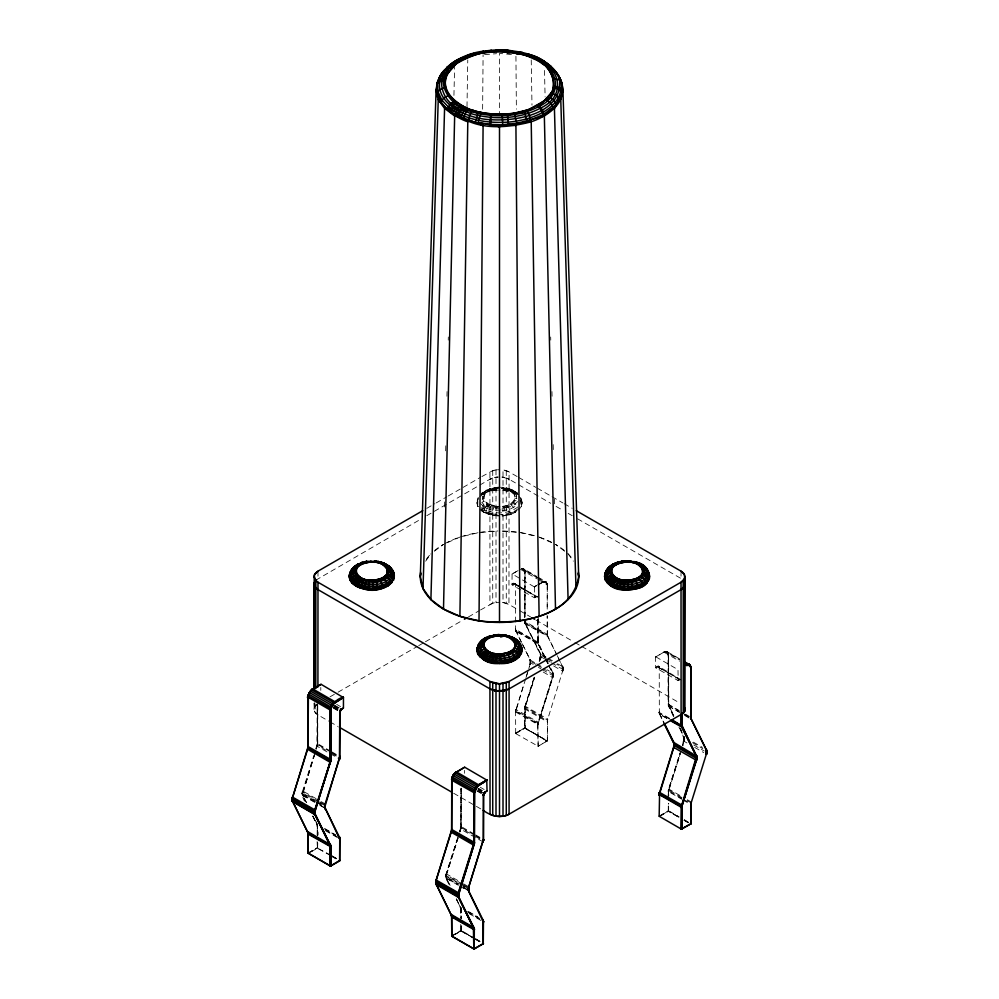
<?xml version="1.0" encoding="UTF-8"?>
<svg xmlns="http://www.w3.org/2000/svg" width="999" height="999" viewBox="0 0 999 999"><rect width="100%" height="100%" fill="white"/><g stroke="black" fill="none" stroke-linecap="round" stroke-linejoin="round"><path stroke-width="0.75" stroke-dasharray="5 3.75" d="M557.567 663.723L562.824 666.77L563.161 669.405L547.415 720.192L547.627 719.08L547.315 740.858L524.6 727.934L525.187 706.218L547.627 719.08L547.327 721.827L547.327 720.816L524.687 707.979L524.562 727.959L515.559 733.403L525.162 728.071L525.187 707.142L534.69 677.31L524.55 708.853L547.327 721.827L547.39 720.941L547.34 740.746M515.834 733.553L525.037 727.809L547.202 741.071M482.629 109.191L483.091 54.72M525.199 621.603L525.611 623.613L525.199 621.603L547.215 634.315L547.727 636.738L547.464 635.789L524.837 623.051L524.55 621.603A7.393 4.271 -60 0 0 524.999 623.751L547.702 636.388M466.995 106.718L467.769 59.94M538.449 723.214L515.684 710.626L515.909 709.365L515.509 711.912L516.008 709.327L515.621 712.025L538.274 724.737L538.661 722.414L515.921 709.44L515.621 712.025L524.2 683.229M444.368 506.943L444.543 499.15M445.666 450.824L445.816 444.592M446.94 396.253L447.053 391.583M448.251 340.135L448.314 337.013M453.933 95.38L454.595 67.308M521.99 643.518L530.244 660.052L530.244 664.56L530.219 659.552L530.606 660.776L528.846 668.718M538.036 577.16L545.816 581.643L547.34 584.927L545.978 582.005L543.668 581.455L538.099 585.214M679.957 679.807L657.404 666.683L658.566 666.183L659.228 667.469L659.34 713.761L668.706 719.642M515.509 629.233L516.033 631.493L515.621 629.12L516.033 631.493L538.661 644.08L515.809 630.906L515.621 629.12A6.531 3.771 -60 0 0 516.008 630.993L521.316 642.057M669.642 719.118L659.278 713.136L659.09 712.212L659.24 713.323L659.115 712.15L659.527 714.273L659.228 712.025L659.64 714.41L659.228 712.025A6.531 3.771 -60 0 0 659.615 713.91L664.347 723.426M518.206 586.425L514.023 583.304A2.572 1.486 -60 0 1 514.71 583.191A2.847 1.648 -60 0 1 515.397 583.641C516.82 586.438 512.874 580.194 512.275 585.014L534.428 597.777L534.602 587.125L536.938 585.889M515.696 733.316L515.596 710.951L515.484 711.85L515.584 711.088L515.509 711.775L515.534 711.138L538.324 724M515.659 733.566L538.236 746.278L537.824 723.101L552.709 675.799L552.272 672.764L547.09 669.78M539.21 661.251L540.534 653.958L540.784 656.73L539.298 661.251M537.862 584.727L543.668 581.455L546.478 582.28L543.793 581.718L538.086 585.114M550.849 668.556L553.171 673.463L552.884 677.447L553.071 674.075L548.888 665.971M542.282 669.605L553.071 675.686L553.171 673.463L550.761 668.631M563.236 669.367L562.824 666.77L562.787 671.428L562.749 666.72L562.787 671.428A6.319 3.646 -60 0 0 562.787 667.22L547.265 635.064L524.925 622.29L524.999 623.751L524.675 622.215L525.374 623.026M682.354 745.604L684.253 736.875L682.442 745.604M679.795 728.621L684.265 738.136L682.654 745.641M514.61 583.304C516.396 585.489 515.459 582.754 513.711 583.453C515.059 582.654 515.984 586.026 515.247 583.466M540.422 653.97L540.734 658.516L540.734 654.008L524.837 623.051L540.471 654.795L540.122 658.341L540.422 653.97L524.787 622.177M678.92 727.384C684.477 731.131 681.018 740.022 687.3 741.221M547.04 741.108L524.587 728.046L547.227 740.896L538.036 746.328L537.774 723.988L537.637 724.737M305.232 801.26C302.834 801.498 301.049 788.561 302.897 792.045L318.444 801.011M448.838 884.177L445.879 878.096L446.128 873.925L457.679 837.661M462.05 883.928L445.966 874.824L446.128 873.925L445.816 877.322L458.029 884.065M553.171 673.463L552.697 672.777L552.472 677.372L537.837 724.812L552.884 677.447L552.884 672.639A7.218 4.171 -60 0 1 552.884 677.447M668.169 796.153L668.481 789.859L680.257 752.871M681.805 798.451L668.531 790.883L668.256 796.116M515.584 711.313L515.546 711.975L515.596 711.188M546.291 658.266L541.008 655.232L540.534 653.958M547.327 721.69L547.327 721.053M315.721 801.897L302.672 794.38L314.398 754.819M457.892 837.699L446.316 873.938L446.278 877.297L446.541 874L458.004 837.736M461.188 907.754L461.363 918.331M306.318 802.434L302.822 795.654L302.322 792.781L302.123 794.467L302.123 792.831L318.306 801.847M315.821 748.95L317.12 743.718L317.12 703.771M459.278 884.065L446.328 876.585L445.816 877.322L445.729 875.736L449.138 884.003M482.967 841.832L460.339 828.958L460.826 788.174M525.037 727.934L524.962 707.692L525.099 708.815M668.593 796.091L668.606 789.11L680.069 752.859M668.294 790.896L668.806 791.77L668.256 790.621L669.018 789.185L668.806 791.77L681.755 799.25M498.339 515.484L495.991 514.398L497.027 506.481C508.841 509.865 524.737 495.092 507.28 489.535L509.627 488.748L517.37 493.181L510.501 490.409L501.985 488.461L502.509 487.287L506.493 487.912L507.092 489.51L505.344 490.409L502.422 490.197M655.881 656.88L677.996 669.667L678.171 680.619L655.781 667.856L658.204 666.108L680.444 679.42M314.785 802.422L303.134 795.691L302.51 793.606L314.285 754.794M330.719 751.198L317.557 743.656L316.333 749.063L317.67 743.681L317.557 705.244L317.083 744.467M450.124 885.401L446.541 878.546L446.178 875.711L461.913 884.764M474.325 834.103L461.163 826.56L459.94 831.98L461.276 826.585L461.163 788.149L460.689 827.372M474.275 834.902L460.776 827.347L460.939 826.56M515.422 583.903L511.988 584.677L512.087 573.926L534.577 587.037L536.888 585.676M534.165 677.197L524.999 706.193A7.393 4.271 -60 0 0 524.55 708.853L525.049 707.991M538.074 724.812L538.249 722.339M679.058 658.566L667.394 651.835L664.647 651.748L655.569 656.955L655.656 667.694L658.204 666.108A2.847 1.648 -60 0 1 659.003 666.545L659.228 667.832L659.078 666.695M668.406 790.883L668.806 796.153M542.432 581.98L545.941 581.78L547.265 583.99L547.215 609.902L547.265 583.99L545.879 581.705L542.507 582.042M546.478 582.28L547.215 585.114L545.953 582.117L542.744 582.529C544.455 581.281 548.414 583.254 545.666 582.092M658.865 666.383L659.04 667.207L658.216 666.208M446.178 877.272L445.929 875.698M524.65 616.907L524.762 571.965L523.563 569.218L521.765 568.768L523.314 569.043L525.199 572.027L524.55 572.027L524.55 620.054M668.806 654.944L667.394 651.835C658.016 652.659 668.493 649.737 668.568 653.633C666.92 657.255 668.219 648.301 668.256 654.894L668.306 705.794L679.582 712.512M538.274 617.619L538.136 643.668L545.129 657.854M533.204 664.36L530.506 662.774L530.119 659.74L522.102 643.231M518.706 586.038L514.173 583.254L520.916 587.574M673.413 716.333L668.306 705.794L668.219 653.646L668.256 704.47L673.938 716.158L668.743 705.094L668.643 653.608M530.107 659.839L530.182 664.51L530.157 659.64M311.064 851.872L317.607 848.051L317.757 843.056M498.201 515.959L490.871 515.034L483.553 512.212L484.952 507.492L488.336 503.921L497.027 506.481M461.363 925.961L461.213 930.956L454.67 934.777M478.833 506.568L477.709 506.368L476.935 502.997L478.234 497.652L476.935 502.997L477.472 505.819M679.208 711.238L668.368 704.445L668.606 706.655A7.393 4.271 -60 0 1 668.156 704.507L668.256 704.47M316.009 748.963L317.382 745.279L330.532 752.834M459.615 831.867L460.989 828.183L474.138 835.738M534.602 597.552L536.863 596.316M538.661 722.414L538.261 723.226L553.071 675.686M678.221 680.456L679.969 679.445M530.669 662.037L530.544 660.963L530.107 664.422L530.132 659.927M682.966 745.766L684.165 739.66M317.345 746.216L317.033 745.229L316.733 746.041L339.36 758.928M460.951 829.12L461.101 828.221L460.639 828.995M500.536 510.964L492.519 510.264L486.913 508.491L481.106 508.978L488.499 512.887L499.5 516.021L493.668 515.584L491.92 513.798L494.143 506.043M330.669 751.997L317.52 744.442L317.557 743.656L317.033 746.091M520.666 497.764L521.64 499.825L521.303 506.368C517.407 513.074 509.24 515.397 501.973 515.946M668.393 705.094L668.806 704.507L679.158 710.501M543.556 581.568L542.707 582.317L543.668 581.455M552.959 675.686L552.722 674.063L543.568 668.806M659.615 713.91L664.235 723.701L659.427 713.448L659.527 714.273L668.481 719.055M684.515 739.66L684.14 741.333L688.224 743.668M525.199 572.027C527.085 570.004 520.716 568.481 523.788 568.931L536.75 576.411M668.368 654.869L668.144 653.808L668.169 654.944C666.133 650.811 668.269 651.51 663.698 652.359L666.408 651.535L667.994 652.547M316.084 798.663L303.034 791.133L302.585 791.932C303.396 789.148 301.998 797.839 302.447 792.781L302.672 794.38M524.999 706.193L524.687 707.979M525.237 708.054L525.611 706.368L525.299 707.18L547.539 720.092L547.752 719.168L547.464 719.979M540.734 658.516L540.559 655.257M523.563 569.218L521.915 568.631L523.713 568.893L525.037 570.691L524.987 616.883M302.36 791.92L313.611 756.206M503.821 506.243L505.606 514.073L505.344 515.584L502.422 515.809M498.713 488.361L495.192 488.698L494.28 487.562L489.335 488.761L488.224 491.72L481.53 494.48M498.538 487.162L493.881 487.662L493.668 490.409L507.092 489.51L503.021 488.898L502.509 487.287M545.242 657.817L538.186 642.245L515.509 629.37L515.584 630.344L515.521 584.24M524.65 707.704L534.353 677.21M525.299 707.18L525.412 706.268L524.837 707.105M668.256 790.621L668.93 789.947L668.843 790.971M488.499 512.887L493.668 515.584L488.224 514.285L489.373 509.44L491.733 505.407M537.737 724.787L537.887 724.013M530.481 661.113L530.182 660.002M547.377 635.339L547.215 615.721L547.265 635.064M659.303 712.936L659.153 712.087M530.219 664.36L530.481 662.712M302.073 793.681L302.672 792.844L302.759 794.417M658.616 666.333L658.766 666.808M330.482 855.606L317.357 848.126L317.445 842.981M553.159 675.848L552.272 677.272L552.859 673.588L549.088 666.021M521.915 568.631L523.788 568.931L525.037 570.691M684.178 737.662C683.691 734.827 683.741 744.58 684.253 739.809L684.14 741.333M681.942 797.614L668.831 789.909L680.581 752.971M539.51 661.288L541.108 656.818L540.646 653.97L547.215 657.742M684.365 739.809L683.915 741.27M684.253 741.37L684.602 739.859M481.019 510.477L488.224 514.285L485.826 511.863L486.913 508.491L489.847 504.682L483.778 504.445L481.843 502.372L484.902 500.949L488.336 503.921A15.472 8.929 0 0 1 485.002 501.098L483.966 499.113L484.115 495.417A15.947 9.203 0 0 1 486.638 492.182M530.107 664.422L530.457 663.224L528.733 668.781M302.809 791.995L303.034 791.133L302.709 791.957M446.428 874.912L446.64 874.05L462.287 883.066M515.684 710.289L515.909 709.365M302.897 792.045L314.598 754.919M446.503 874.949L458.204 837.824M538.136 723.214L538.361 722.377M668.905 790.084L680.481 752.934M317.145 746.116L317.382 745.279M460.751 829.033L460.989 828.183M668.581 789.859L668.905 789.148M683.728 741.258L684.14 739.809M540.646 656.892L540.309 658.366L540.459 656.892M678.845 817.319L668.319 811.2L679.008 817.182L668.631 811.088L668.706 803.433M540.534 658.416L540.996 656.955L539.822 661.413M459.428 831.855L460.551 828.159M525.998 677.522L528.321 670.179L526.098 677.422M525.636 678.87L515.734 710.351M479.957 496.478L483.553 493.781L485.239 490.521L494.28 487.562M562.824 671.278L563.174 667.881L556.643 664.248M308.341 853.208L317.757 847.639L308.204 852.896M508.091 488.873C527.372 494.967 509.815 511.351 496.765 507.592C484.615 508.516 474.737 493.056 490.884 488.886L491.695 489.547C486.963 490.696 481.331 495.929 484.902 500.949M520.142 504.17L520.991 498.526L522.065 502.997L521.178 506.643M520.017 500.099L521.778 502.747L521.303 506.368L522.065 502.997A22.39 12.925 0 0 0 521.54 500.174M451.81 935.801L461.051 930.469L451.96 936.113L461.363 930.544L474.325 938.024M658.89 666.72L659.178 667.394M316.733 746.041L317.033 745.229M460.339 828.958L461.363 826.623L461.363 788.211M445.966 874.824L446.316 873.938M537.824 723.101L538.149 722.289M477.834 499.363L476.935 502.997L478.346 505.531M515.734 630.519L521.453 642.382M668.693 790.621L669.218 789.272L682.167 796.752M661.937 814.884L668.731 810.751L679.158 816.87M546.353 582.567L546.965 583.316L522.802 568.618L521.64 568.743L537.187 577.709M477.709 506.368L477.884 499.225L478.996 498.076M659.552 816.495L668.543 811.288L668.481 803.396M477.372 503.471L477.884 499.225M518.081 570.604L512.275 573.963M477.222 500.549L477.709 499.625M536.038 596.715L537.05 596.553M330.719 855.107L317.357 848.126L317.12 841.533M538.274 642.195L537.687 642.944L515.696 630.032M515.596 629.87L515.596 630.182M664.934 651.66L663.736 652.197L665.259 651.648L679.495 659.877M515.771 630.956L516.008 630.993M425.636 561.188L430.906 553.833M663.698 652.359L666.408 651.535L679.819 659.278M504.857 488.886L506.493 487.912M460.726 924.437L460.964 931.043L474.088 938.511M481.331 494.767L486.263 490.222L490.884 488.886M517.669 501.585L512.737 506.131L501.885 509.053M507.317 505.394L509.677 509.415L510.789 514.285L500.636 514.547L505.344 515.584L510.789 514.285L515.459 512.212L516.982 510.339M521.828 568.856L522.914 568.681L521.828 568.681M544.992 659.053L540.559 656.743L540.696 654.72M460.976 930.906L474.225 938.336L461.163 930.768L461.163 925.898L460.964 931.043M515.559 733.179L524.737 727.846M537.999 746.365L547.215 740.958M523.314 569.043L525.099 571.99L525.199 616.957M664.76 651.885L667.22 651.798M317.22 835.376L317.145 824.2L312.974 816.046M308.279 853.109L317.757 847.639L317.17 847.839M512.112 584.877L514.173 583.466L515.147 583.891M317.332 847.651L317.557 842.981M512.037 584.777L514.16 583.354M523.401 568.968L524.55 569.642L524.55 572.027L524.962 570.729M514.298 583.791L514.66 583.728M657.629 666.92L681.193 680.107M315.834 580.157L421.416 518.818M434.34 551.248L443.494 544.368A79.208 45.729 0 0 0 434.74 550.374M317.919 703.833C314.897 705.306 312.65 709.39 314.985 712.349A13.437 7.755 0 0 0 317.919 714.884L328.671 721.091M515.509 584.452L515.447 584.203M306.518 802.484L302.36 795.129L314.56 801.822M668.568 811.275L668.169 803.471M666.92 651.96L668.119 653.696L666.345 651.723M481.081 493.681L488.773 489.398L498.626 487.574M480.519 494.83L488.449 490.422L495.192 488.698M517.932 506.918C507.754 514.697 492.082 514.885 481.643 507.417M518.493 508.466L514.997 510.964L505.606 514.073M481.893 494.842A22.39 12.925 0 0 1 483.553 493.781L488.449 490.422M668.306 705.794L668.806 704.507M510.551 512.874L517.107 511.151M668.568 653.633L667.657 652.846M460.726 909.177L460.876 908.391L461.276 918.293M537.999 584.902L543.743 581.618M518.531 494.567L512.087 489.685L509.165 490.259L514.06 490.684L517.37 493.181M426.798 508.354L434.852 503.696M436.201 502.922L446.94 496.715M448.289 495.941L461.725 488.186M463.061 487.412L480.531 477.322M481.868 476.548L492.732 470.654L499.5 469.605M426.773 515.696L489.935 479.233L498.339 477.035M511.963 574.063L517.994 570.579M330.02 696.84L336.738 692.969M338.074 692.195L417.37 646.415M418.706 645.641L424.088 642.532M425.424 641.758L463.049 620.042M468.431 616.932L479.183 610.726M480.519 609.952L492.732 603.271L499.5 602.235M536.613 585.339L534.565 587.025M534.378 586.738L536.775 585.476L534.515 586.913M534.378 597.764L536.975 596.465M655.569 656.967L664.572 651.81M655.656 667.694L657.742 666.395L658.803 666.808M655.719 667.794L658.129 666.333M677.984 680.681L679.732 679.67M659.24 816.046L668.493 810.901M659.315 816.258L668.418 810.738M540.122 654.133L540.571 654.745M668.231 810.938L668.368 803.408M523.663 569.143L524.5 569.642M667.007 651.885L668.156 652.547M657.317 666.358L657.629 666.208A2.572 1.486 -60 0 1 658.316 666.108M544.68 581.468L545.966 581.893M668.443 705.968L679.345 711.912M456.58 898.963L460.689 908.478M542.657 582.217L543.831 582.067M492.732 478.022L489.935 479.27A13.437 7.755 0 0 1 497.989 476.998M447.602 542.544L459.902 537.1L479.008 532.529L498.039 531.081M543.718 581.868L542.707 582.317L544.742 581.818M317.22 743.681L317.719 744.517L317.757 705.306M317.67 835.376L317.52 825.461L317.757 826.26C316.408 823.363 319.043 834.565 317.757 835.426M460.826 826.585L460.776 827.347M511.913 490.497L510.676 491.021L508.666 490.034M663.935 652.147L665.521 651.535L664.859 651.71M553.184 674.025L552.472 672.814M458.391 885.326L445.966 878.034L458.166 884.739M460.751 907.104L460.551 907.841L456.468 899M490.909 489.822L496.665 488.499M512.499 492.295L516.446 492.345M500.462 509.19L493.019 508.553L487.824 506.905L484.952 507.492L480.469 503.608M494.318 477.534L497.152 477.06M483.716 510.689L486.238 510.214M482.23 499.063L483.866 498.763M479.957 509.515L483.553 512.212L485.826 511.863M484.19 509.078L482.567 505.844L483.778 504.445L485.939 506.043L488.836 505.606M502.347 506.443L508.104 505.119A15.934 9.203 0 0 0 512.375 502.759A15.947 9.203 0 0 0 514.897 499.525L514.622 494.83L510.676 491.021L513.861 491.92L513.061 490.384L508.903 488.573M497.152 469.73L494.318 470.204A13.437 7.755 0 0 0 489.935 471.903L489.935 604.52A13.437 7.755 0 0 1 494.318 602.822L497.152 602.347M514.11 493.993L517.17 493.981L514.06 490.684L511.188 489.448M503.421 490.172L515.459 493.781L513.174 491.433L505.344 490.409L510.501 490.409L510.789 491.72L515.459 493.781L514.822 491.396L512.774 490.384L502.247 487.687M493.581 488.236L498.414 487.787M502.072 510.814L509.677 509.415L516.982 505.369L512.912 502.285M484.577 54.608L496.515 53.696M668.368 704.445L673.713 716.158M482.117 496.778L483.766 496.69M543.843 581.955L544.817 581.93M515.147 496.178L516.783 496.216M668.743 705.094L668.481 704.432M507.155 53.684L510.202 53.759M498.464 487.225L502.734 487.35M499.5 506.593L495.941 506.356M665.434 651.773L666.333 651.835M511.438 54.383L499.5 53.471L499.5 112.762M502.435 531.193L520.004 532.529L536.163 536.388M524.762 571.965L524.737 570.716M668.244 653.771L668.593 654.869L667.881 652.797M482.917 494.517L484.478 494.655M501.311 488.411L503.071 488.586M501.86 477.097L504.682 477.572M522.115 568.831L523.913 569.705L524.55 572.027M502.909 487.924L506.868 488.511M491.92 513.798L495.991 514.398M515.247 498.251L516.883 498.501M525.187 622.964L525.611 623.613L525.024 622.165M517.132 476.548L509.078 471.903L503.009 469.88L503.009 602.497L509.078 604.52L518.481 609.952M503.009 477.21L509.078 479.233L550.724 503.309M486.088 492.657L482.03 492.819L485.239 490.521L488.561 490.896M302.51 793.606L315.672 801.161M510.177 489.672L515.234 491.908M505.981 487.799L509.627 488.748L510.501 490.409M547.115 584.128L547.327 584.989L546.865 583.304M514.522 500.287L516.096 500.749M522.814 568.731L523.501 568.918M506.268 478.022L509.078 479.27A13.437 7.755 0 0 0 502.347 477.135M539.11 537.1L551.411 542.544M485.939 506.043L487.824 506.905M544.817 581.343L545.691 581.755M486.913 508.491L484.952 507.492L483.778 504.445L486.501 502.647L487.1 504.82M518.481 477.322L535.939 487.412M537.287 488.186L550.724 495.941M552.06 496.715L562.812 502.922M564.16 503.696L572.215 508.354M556.093 506.418L562.837 510.264M568.181 513.386L572.24 515.696M577.584 518.818L681.093 578.533A13.437 7.755 0 0 1 682.617 579.582M537.986 578.171L547.052 583.404L547.34 584.927M520.404 569.268L537.25 578.983M538.149 579.507L547.29 584.802L547.265 583.99M664.01 652.172L679.557 661.151M519.043 586.138L537.425 596.84M522.04 588.224L537.587 597.19M519.205 587L536.351 596.89M519.83 610.726L530.581 616.932M535.951 620.042L573.576 641.758M574.924 642.532L580.307 645.641M581.643 646.415L679.745 703.046M685.639 714.235L689.522 716.483M684.39 714.235L689.572 717.22M684.527 714.909L689.71 717.894M684.765 715.496L689.947 718.493M669.592 718.381L659.228 712.399L659.278 713.611M548.501 658.491L552.397 660.739M693.406 742.145L702.472 747.389M547.577 659.015L551.46 661.251M692.482 742.669L702.846 748.651M546.291 659.802L550.174 662.05M551.46 662.799L563.124 669.53M693.781 744.967L704.145 750.948M553.683 665.983L562.749 671.228M694.705 747.402L703.771 752.634M530.244 660.052L535.427 663.049M536.725 663.798L541.908 666.783M535.801 664.323L530.544 661.263M537.1 665.059L542.282 668.056M538.386 667.357L540.983 668.855M543.206 672.04L552.272 677.272M687.349 799.749L689.947 801.235M687.125 800.599L689.71 802.097M683.091 799.2L689.572 802.934M683.054 799.999L689.522 803.733M684.34 819.754L688.224 822.102M684.303 819.967L690.721 823.813M684.103 820.254L690.584 823.988M684.028 820.316L687.911 822.552M336.651 704.357L340.547 706.605M480.257 787.262L484.153 789.51M334.902 705.369L340.085 708.366M478.509 788.286L482.392 790.521M334.49 705.669L338.374 707.916M478.096 788.586L481.98 790.821M334.103 706.081L337.987 708.316M477.709 788.985L481.593 791.233M333.778 706.555L338.948 709.552M478.671 790.221L482.554 792.457M333.516 707.092L338.698 710.077M478.421 790.746L482.305 792.994M333.354 707.629L338.536 710.614M476.96 790.534L482.142 793.531M333.304 708.129L338.486 711.126M476.91 791.046L482.092 794.03M330.02 721.865L338.074 726.523M453.646 793.243L481.868 809.54M332.005 751.947L339.785 756.43M475.611 834.852L483.391 839.347M331.968 752.746L339.735 757.23M475.574 835.651L483.341 840.134M331.818 753.583L339.598 758.066M475.424 836.488L483.204 840.971M321.266 801.648L325.15 803.895M463.573 883.815L468.756 886.812M319.742 801.76L324.925 804.757M463.349 884.677L468.531 887.661M319.605 802.597L324.787 805.594M463.211 885.514L468.394 888.498M316.97 801.897L323.439 805.644M460.576 884.814L467.045 888.548M317.008 802.647L323.489 806.38M463.211 887.05L467.095 889.297M319.742 804.819L323.626 807.055M463.349 887.724L467.232 889.972M319.967 805.406L323.851 807.654M459.69 886.076L467.457 890.571M325.112 828.733L335.477 834.714M468.718 911.65L477.797 916.882M324.051 828.583L335.714 835.314M467.657 911.488L479.32 918.218M325.487 830.007L338.436 837.487M467.794 912.162L482.042 920.391M325.537 830.743L338.486 838.223M469.143 913.66L482.092 921.14M332.005 855.856L339.785 860.351M475.611 938.773L483.391 943.256M331.993 855.956L339.735 860.551M475.611 938.873L483.341 943.468M331.855 856.268L339.685 860.663M475.462 939.185L483.291 943.568M331.693 856.418L339.548 860.838M475.299 939.322L483.154 943.755M519.043 496.478L521.64 499.825M563.211 667.956L557.255 655.669M517.907 494.318L512.087 489.685M524.587 622.265L524.65 621.565L524.675 622.215M510.452 504.045L513.761 507.654L515.459 512.212M564.66 551.248L555.506 544.368A79.208 45.729 0 0 1 564.26 550.374M667.369 651.997L668.119 652.734M313.961 703.171L314.423 711.375L317.919 714.884M514.622 583.541L515.472 583.791M521.778 502.747L521.303 499.625M481.106 508.978L483.553 512.212M568.094 553.833L573.376 561.188M302.173 793.631L302.123 792.831L305.319 801.186M446.428 878.558L446.078 877.984L448.926 884.103M683.728 737.05L684.078 737.712L683.816 736.975M446.428 877.971L446.74 878.596L446.328 876.585M680.219 728.633L681.593 731.393M680.119 728.596L683.453 735.489M547.627 636.326L556.693 654.607M545.429 657.679L538.136 643.668M546.116 659.04L548.139 663.111M546.028 659.115L547.952 663.249M545.704 659.215L548.513 664.647M537.637 619.155L537.687 642.944L544.917 657.841M545.504 659.165L548.301 664.647M456.281 899.137L461.001 908.366L460.939 918.268M315.222 820.129L317.345 824.25M312.862 816.083L317.033 824.874M312.675 816.22L316.733 824.387M562.787 667.22L563.174 668.194L562.849 667.132M668.406 705.219L668.793 706.53M538.074 619.218L538.061 644.218M512.774 490.384L513.174 491.433M684.028 736.875L684.303 737.637L684.14 736.862M668.556 705.918L668.693 706.58M460.989 907.691L461.276 909.127L461.001 908.366M316.82 824.312L316.945 824.937M540.309 654.008L540.471 654.795M547.215 634.315L547.327 635.114M524.537 570.904L524.65 571.99M668.368 653.746L668.481 654.869M524.762 570.829L524.875 571.952M524.987 570.854L525.099 571.99M668.531 790.883L668.593 791.695M524.925 707.966L524.987 708.791M446.053 875.698L446.116 876.523M538.236 642.944L537.737 619.193M460.776 908.428L460.726 918.331M317.22 826.223L317.27 825.474L317.32 835.351M668.656 790.896L668.706 791.732M538.236 724.025L538.274 724.737M445.929 877.284L445.816 875.711L445.779 876.548M544.492 70.43L545.104 96.928M550.686 337.013L550.761 340.135M551.96 391.583L552.072 396.253M553.196 444.592L553.334 450.824M554.457 499.15L554.57 503.833M531.243 59.94L531.98 105.157M515.934 56.281L516.383 109.191M681.018 571.166L681.018 578.533M506.268 470.654L506.268 603.271M496.003 469.88L496.003 602.497M492.732 470.654L492.732 603.271M464.398 770.366L464.398 773.313M320.791 687.462L320.791 690.409M317.982 571.166L317.982 578.533A13.437 7.755 0 0 0 316.396 579.582M315.771 703.983L315.771 713.261M314.423 702.697L314.423 711.375M495.791 506.368A15.934 9.203 0 0 1 488.149 503.921M486.438 492.07A15.934 9.203 0 0 1 490.709 489.71M503.021 488.449A15.934 9.203 0 0 1 508.616 489.91M426.323 559.203A79.208 45.729 0 0 1 431.293 553.458M444.73 543.668A79.208 45.729 0 0 1 459.44 537.25M460.801 536.8A79.208 45.729 0 0 1 478.009 532.679M479.508 532.442A79.208 45.729 0 0 1 497.952 530.981M502.609 531.006A79.208 45.729 0 0 1 519.492 532.442M521.003 532.679A79.208 45.729 0 0 1 538.211 536.8M539.56 537.25A79.208 45.729 0 0 1 551.735 542.32M567.719 553.458A79.208 45.729 0 0 1 572.677 559.203M668.169 791.77A7.393 4.271 -60 0 1 668.606 789.11M515.621 711.663A6.531 3.771 -60 0 1 516.008 709.327M313.973 709.402A13.437 7.755 0 0 1 316.396 704.944M502.347 602.422A13.437 7.755 0 0 1 508.953 604.52L509.078 471.903A13.437 7.755 0 0 0 502.347 469.805M483.541 493.781A22.39 12.925 0 0 1 496.978 490.059M317.445 743.643L317.395 744.417L317.445 743.643M461.051 826.548L461.001 827.334L461.051 826.548M537.999 724.038L537.962 724.812L537.999 724.038M537.962 642.27L537.887 643.006L537.837 642.27M460.639 828.146L460.527 828.97L460.639 828.146M552.709 675.799L552.36 677.322L552.709 675.799M547.727 719.268L547.527 720.129L547.727 719.268M446.64 874.05L446.316 874.874L446.541 874M525.187 706.218L524.875 706.955L525.299 706.243M493.394 489.235L488.224 491.72L498.376 488.761L493.394 489.235M302.397 793.606L302.572 794.355L302.397 793.606M547.764 636.65L547.527 636.038L547.727 636.738M563.236 668.031L562.899 666.945L563.224 668.119M317.445 826.185L317.27 825.474L317.445 826.185"/><path stroke-width="1.5" d="M334.99 701.735L332.605 703.858L330.894 707.392L335.077 701.798L312.887 688.985L309.715 692.032L308.391 694.942L308.029 747.577L308.117 746.578L330.844 759.602L314.498 813.248L292.282 800.474L292.207 798.888L308.117 746.578L308.142 747.689L330.806 760.314L330.844 710.027C330.931 704.07 338.873 697.252 343.456 697.589L343.444 707.991L340.584 709.814L339.785 712.237L340.959 709.415L343.406 708.066M330.482 760.489L330.369 708.503L332.605 703.858L335.277 702.085L332.093 705.594L330.307 710.077L308.192 697.314C307.754 690.596 316.109 686.962 321.116 684.327L343.456 697.589L333.079 704.145L310.577 691.146L321.029 684.29M452.272 777.022L456.356 771.915L453.346 775.049L451.66 780.044L454.183 774.063L476.535 786.9L474.45 792.944L451.798 780.231C450.437 778.721 455.969 771.315 453.121 775.474L475.699 788.498L478.883 784.989L475.512 788.386L473.913 792.981L474.125 843.98L458.241 893.793L458.429 896.578L473.826 928.396L458.229 896.153L435.889 883.378L435.764 881.742L458.454 894.629L474.313 843.955L474.363 792.981L475.699 788.498L478.883 784.989L456.493 771.902L453.334 774.974L451.723 779.907L451.635 830.494L451.723 829.482L474.45 842.519L458.229 896.153L458.666 893.855L435.951 880.956L451.723 829.482L451.748 830.594L474.413 843.218L474.675 791.196L478.596 784.652L486.738 779.957L487.05 790.908L484.19 792.731L483.391 795.154L485.302 791.832L483.391 795.154L485.302 791.832L484.565 792.319M474.25 842.582L474.1 843.268L473.976 791.42L476.211 786.775L478.596 784.652M691.233 801.985L690.883 823.9L691.233 801.985L691.083 803.084L706.355 754.133L706.355 749.625L706.393 754.332A6.319 3.646 -60 0 0 706.393 750.137L691.008 718.643L706.455 750.037L706.455 754.32M330.706 761.051L329.795 762.1L307.767 749.387L307.929 748.288L292.345 798.051L292.507 797.102L315.272 810.114L314.435 810.813L292.42 798.089L292.557 797.04L292.645 801.747L314.76 814.497L315.197 810.114L330.706 761.051L330.756 708.865L333.903 702.634L343.356 697.277M339.398 837.462A6.531 3.771 -60 0 1 339.785 839.347L339.485 837.1L339.785 839.347L324.787 807.13L339.785 756.43L339.398 759.128A6.531 3.771 -60 0 0 339.785 756.805L340.01 711.051A2.847 1.648 -60 0 1 340.347 710.351L341.695 708.928L340.959 709.415M484.715 792.307L485.264 791.995L483.391 794.779L483.441 840.584L483.391 839.347L468.756 886.812L468.781 891.82L468.781 887.012L483.504 839.46L483.004 842.032A6.531 3.771 -60 0 0 483.391 839.709L483.616 793.968A2.847 1.648 -60 0 1 483.953 793.268A2.572 1.486 -60 0 1 484.99 792.045L487 791.008M314.847 813.186L330.706 846.116L308.029 833.278L308.192 834.14L307.742 831.63L330.407 844.704L330.844 846.852L308.192 834.14L308.142 832.979L308.204 853.283M339.835 757.667L339.847 756.48L339.772 757.766M659.165 816.083L659.615 792.244A6.531 3.771 -60 0 0 659.228 794.567L681.88 807.654L682.267 805.331L659.527 792.357L659.14 794.043L674.275 744.954L673.826 742.469L665.034 724.787M476.623 786.987L486.963 780.194L464.722 767.232L455.457 772.639L452.535 776.385L452.435 777.097L474.95 790.072L473.813 792.944L474.001 843.968L474.313 843.393M520.604 52.785L519.43 51.923L517.957 53.372L526.261 55.569L527.335 54.695C553.783 60.552 568.643 92.033 539.497 106.219C518.893 117.233 493.818 118.332 471.678 111.563C451.623 107.967 431.805 82.043 451.473 65.884C462.512 56.256 477.197 52.135 491.508 50.799C501.535 51.036 512.125 53.996 521.865 52.46C540.696 56.331 561.675 69.006 562.924 90.085L578.708 576.698C571.353 619.33 513.736 625.037 479.008 620.866L483.091 125.449C467.32 118.644 448.801 115.097 438.249 99.563C428.434 72.365 460.464 53.634 483.454 51.199L484.652 52.697L507.504 50.799L519.18 52.572M479.008 620.866L459.902 616.296L467.794 121.791L469.642 115.509L472.739 110.252C489.448 116.046 507.167 113.911 524.363 112.462C532.417 107.018 541.745 102.522 550.312 97.477C557.255 82.18 552.047 70.342 539.585 60.015C516.121 50.599 488.873 47.69 465.297 58.491C451.061 63.536 438.211 81.581 449.587 95.38A53.784 31.056 0 0 0 461.038 105.12L464.922 108.966L460.926 117.145C481.318 130.394 508.616 127.735 531.218 121.791C546.166 116.683 565.784 104.321 562 86.026M690.958 823.688L681.256 829.12L681.43 806.018L696.465 756.505L681.88 725.112L681.855 727.172L671.303 721.141M468.881 891.445L468.593 890.771L483.316 920.591L483.504 922.002L482.967 919.867L483.266 943.843L483.454 921.265L483.466 922.202L468.856 891.732L468.756 886.812L468.381 890.446M459.902 616.296L443.494 609.028L454.657 115.971L456.593 109.778L461.038 105.12A54.158 31.269 0 0 0 477.897 111.726C501.111 116.92 528.546 114.935 546.878 98.339C562.175 84.815 549.1 63.049 532.767 58.067L531.63 56.244L526.261 55.569L521.041 52.935L530.094 55.307L529.358 54.495L527.335 54.695M325 808.203L325.249 808.815L325.15 803.895L325.174 808.903L325.15 803.895L338.911 760.376M468.656 891.021L468.781 891.82L468.893 886.975L468.469 888.261M324.862 805.344L325.224 803.945L324.775 807.542L325.174 804.095M430.906 599.562L444.58 108.391L438.249 99.563L423.002 588.536L430.906 599.562L443.494 609.028M468.344 889.297C468.931 890.284 468.069 891.408 468.643 887.761L468.881 886.9M684.677 662.861L688.511 664.385L686.038 664.884L686.35 665.446L690.047 665.409L690.896 667.969L690.184 665.259L684.24 661.563M292.207 800.424L292.158 798.701L292.557 801.323L307.929 832.666L330.107 845.479L330.319 844.792M423.002 588.536L420.304 576.698L436.088 90.085L437.013 86.026M435.839 882.267L436.251 884.652L458.479 897.414L458.454 896.103M671.066 720.541L681.98 726.498L696.778 756.368L696.241 756.955L674.138 743.718L673.826 747.277L659.228 794.942L659.14 793.968L659.09 794.754L659.14 793.968L681.93 806.905L681.88 829.02L681.256 829.12M687.399 664.635L686.188 665.034C690.584 664.21 690.709 665.284 686.038 664.884M681.243 714.347L681.293 725.848L696.191 755.719L696.69 758.603L681.443 807.716L696.49 760.351L696.49 755.544A7.218 4.171 -60 0 1 696.49 760.351L673.788 747.427L674.15 743.868L673.826 747.277M696.49 760.351L696.403 755.619L696.778 756.368M706.355 749.625L706.393 754.332L706.505 749.849M330.557 845.404L330.644 846.927L314.298 813.186L314.997 813.548L314.76 810.002L330.394 761.063L330.307 710.077L330.906 707.017L332.929 703.995M474.363 791.77L474.138 793.019L474.513 789.934L477.597 785.626L455.269 772.726L454.283 773.663L456.58 771.94L454.046 773.988L451.86 778.546L451.685 830.544M340.859 709.765L341.683 709.015L339.785 712.237L340.322 710.339A2.572 1.486 -60 0 1 341.383 709.14L340.247 710.301M451.673 779.982L453.196 775.511M474.313 843.955L473.401 845.004L451.373 832.292L451.536 831.205L435.914 880.906L436.126 879.982L435.814 883.328L435.701 882.454L435.876 881.53L436.163 884.24L451.536 915.584L473.826 928.396M483.454 840.246L483.466 839.397L483.116 841.97L483.504 839.597M690.958 804.67L690.933 803.733L690.896 804.532M324.912 807.329L324.987 805.244M330.207 846.852L329.795 844.842L330.569 866.121L330.844 846.852L330.706 846.116L330.844 865.871M468.331 889.672L468.456 888.785L468.506 890.321L468.381 888.848M324.775 807.542L324.9 805.906L324.9 807.254L324.862 806.568M325.274 808.541L324.987 807.866L339.735 837.761L339.672 860.888L339.797 838.286M473.926 927.696L474.175 949.038L451.748 936.15L451.673 915.958L451.798 917.057L474.25 929.832L474.013 927.621L451.348 914.535L451.798 917.057L451.673 915.958M330.607 845.241L314.473 813.686L314.435 810.813L314.673 809.952L314.835 813.074L315.272 810.114M474.225 843.268L474.013 842.582L458.042 893.718L458.091 896.041L458.454 894.629M458.891 897.227L458.891 893.031L436.138 880.057L435.951 880.956M681.493 806.93L681.405 829.257M458.329 896.016L457.904 894.555L458.366 897.402L458.366 892.906L458.042 893.718M308.067 747.639L308.117 697.002L309.715 692.032C305.594 704.407 308.828 690.059 312.974 689.023M308.229 853.096L330.444 866.133L339.772 860.851M690.933 803.958L690.896 804.794L690.871 803.683M339.598 758.066L339.485 759.015L339.91 756.618L339.46 759.115L339.785 711.875L340.522 710.214M474.45 948.788L473.813 948.788L473.401 927.759L474.213 928.146L458.366 896.827L436.014 883.603L451.536 915.584L451.311 914.984M690.933 804.732L690.983 803.908M292.145 800.274L292.158 798.825L314.298 811.65L314.485 813.124L314.847 811.725L314.735 813.223M324.85 807.18L324.85 805.644M329.795 762.1L330.207 710.027L331.693 705.356L333.991 702.709L311.738 689.934C313.299 686.6 306.056 698.651 308.067 697.065M339.785 839.347L339.36 836.962M436.014 880.743L435.751 883.178L435.876 881.53M458.204 896.041L458.229 894.642M483.391 922.252L483.004 920.379A6.531 3.771 -60 0 1 483.391 922.252L482.967 919.867M315.197 810.114L314.348 812.487L292.232 799.724L292.158 798.701M339.847 756.743L339.697 757.804M435.764 883.104L435.764 881.618L435.764 883.266M483.466 839.659L483.304 840.708M659.153 816.258L681.643 829.282L681.842 806.93M684.54 662L690.184 665.259C694.255 673.763 684.889 656.206 690.933 667.769L690.871 718.381L690.871 666.895L688.561 664.497M339.872 711.575L340.01 711.226M330.307 846.902L330.357 846.178L330.519 866.008L330.244 846.153M483.516 943.481L473.863 948.95L473.713 928.383M670.928 719.867L681.618 725.911L681.88 712.811M483.566 794.08L483.504 795.029L483.441 794.28M451.635 916.195L474.313 929.033L474.25 929.832L458.366 896.827M314.997 813.548L315.085 814.46L292.345 801.098L292.645 801.747L292.345 800.761L307.929 832.666L307.704 832.067M458.516 895.928L458.591 897.402M674.275 744.954L673.788 747.427M292.27 800.049L292.158 798.825M310.664 690.821C302.522 707.717 312.15 686.5 312.812 688.985L309.74 692.145L310.564 691.046M331.356 707.354L330.407 710.102L330.894 707.392M435.726 882.392L435.764 881.742L435.839 882.641L458.491 895.354M451.96 778.708L451.798 779.857L452.435 777.097L451.673 780.107L451.86 778.546L474.5 791.62M330.407 846.927L330.607 846.153M478.758 784.789L476.211 786.775L474.5 790.309L477.51 785.551L486.963 780.194M473.913 929.807L473.851 929.058L474.325 948.975M474.138 929.844L474.213 929.07M690.821 668.019L690.796 666.683M436.113 884.427L436.014 883.603L436.251 884.652M483.129 943.805L474.125 949.038L451.81 936.163L451.635 916.033L451.66 916.87M330.756 710.077L330.981 708.703L330.207 710.027M686.35 665.446L688.686 664.847L690.746 666.77L688.423 664.248M673.713 747.339L673.826 742.469L695.878 755.681L696.303 760.339L696.79 756.942M393.893 573.876C395.254 591.708 367.008 592.594 355.894 585.913L357.305 581.193L360.689 577.622C369.168 584.627 398.464 577.197 383.029 564.722C374.538 557.704 345.242 565.134 360.689 577.622L357.492 577.06C350.849 572.202 356.705 563.661 363.224 562.574L364.048 563.236M496.378 50.699L496.54 49.95L507.817 50.25L509.278 51.099M520.354 645.404C527.922 664.497 494.28 666.783 483.553 659.602L484.952 654.894L488.336 651.311C496.815 658.329 526.111 650.898 510.676 638.423C502.185 631.405 472.889 638.836 488.336 651.311A15.472 8.929 0 0 1 485.002 648.488L483.966 646.503L484.115 642.807A15.947 9.203 0 0 1 486.638 639.585M473.813 792.944L474.5 790.309M648.001 571.715C654.757 590.334 622.877 593.706 611.201 585.913L612.599 581.193L615.983 577.622C624.462 584.627 653.771 577.197 638.324 564.722C629.845 557.704 600.549 565.134 615.983 577.622L616.483 579.308C628.621 587.862 659.427 572.415 635.739 562.562L634.927 563.224M673.826 742.469L673.863 747.477L673.863 742.969L664.385 723.925M360.914 564.597L358.616 563.923C352.185 566.645 346.366 575.024 351.011 581.68A22.39 12.925 0 0 0 355.894 585.913A22.39 12.925 0 0 0 363.211 588.736C384.553 596.653 409.99 572.664 381.256 562.275L379.62 563.224M491.695 636.937L490.059 635.988C467.157 642.732 478.533 665.971 499.5 663.423C520.129 665.784 532.342 643.194 508.903 635.976L507.28 636.925M619.343 563.236L617.707 562.287C594.892 569.58 605.631 592.295 627.16 589.722A22.39 12.925 0 0 0 635.789 588.736C653.571 586.825 653.184 565.671 636.55 562.275L635.739 562.562M308.192 746.89L308.142 747.377M451.798 829.794L451.748 830.281M682.055 806.131L681.967 805.281M473.763 843.306L473.926 845.166L474.063 844.267L451.536 831.205L451.311 832.242L451.61 831.43M696.078 760.276L696.603 757.442L695.878 755.681L696.603 757.442L695.878 760.189M314.86 810.039L314.747 810.913L330.557 761.363M659.228 794.567L659.303 793.206L681.755 806.131L696.415 758.74M363.224 562.574L357.592 564.223L353.421 567.382L350.587 571.353L349.288 576.698L353.446 582.679L366.009 589.285L364.273 587.487L366.496 579.745M488.561 638.286L486.263 637.624L482.03 640.209L478.234 645.054L476.935 650.399L481.106 656.38L493.668 662.974L491.92 661.188L494.143 653.446M633.204 562.012L630.394 561.051C622.752 560.352 614.472 562.012 608.728 567.382L605.894 571.353L604.595 576.698L608.753 582.679L621.316 589.285L619.567 587.487L621.79 579.745M387.587 571.952C391.533 570.242 396.116 581.068 393.656 573.326C391.695 568.531 387.35 562.937 381.518 563.948L383.541 563.149C390.272 565.521 396.103 572.614 393.656 580.069L391.433 576.46L386.875 573.988M515.147 643.581C520.941 642.707 523.264 649.113 521.303 653.771L519.08 650.162L514.522 647.689M642.794 569.88C648.588 569.018 650.911 575.412 648.95 580.069L646.728 576.46L642.182 573.988M539.11 616.296L531.218 121.791L502.684 124.7L499.5 126.698L478.096 122.59L481.056 112.45L477.972 113.324C458.791 105.22 436.663 93.382 448.701 68.769C465.646 56.768 486.426 48.764 507.504 50.799L508.054 51.898L508.741 50.325L520.092 52.035M681.755 805.206L681.63 806.093L681.855 805.244M307.767 749.387L307.929 748.288L330.107 761.275L329.995 762.187L330.244 760.439M330.157 760.401L330.706 760.476M324.725 806.767L324.887 805.956M473.826 844.23L473.601 845.092L473.851 843.356M307.867 832.517L307.68 831.717M499.5 126.698L489.585 124.288L490.959 113.923L490.584 124.376L499.5 126.698L499.5 622.427A79.208 45.729 0 0 0 578.334 572.215M314.435 813.86L314.385 811.688L314.722 813.111M376.173 579.944L377.697 589.285L360.851 586.588L364.086 579.108M457.992 894.592L457.979 896.016M503.821 653.646L505.344 662.974L488.499 660.289L491.733 652.809M631.468 579.944L632.991 589.285L616.158 586.588L619.38 579.108M681.243 807.654L681.38 806.892M314.498 811.725L314.485 813.124M576.011 588.536L560.764 99.563L562.924 90.085M360.851 586.588L360.577 587.974L358.179 585.564L355.894 585.913L352.31 583.216L350.062 580.069L349.288 576.698A22.39 12.925 0 0 1 351.036 571.79M488.499 660.289L488.224 661.675L485.826 659.265L483.553 659.602L478.658 655.381A22.39 12.925 0 0 1 477.834 646.803M616.158 586.588L615.871 587.974L613.486 585.564L611.201 585.913L607.617 583.216L605.357 580.069L604.595 576.698A22.39 12.925 0 0 1 605.481 573.051M691.308 802.035L691.071 802.896M311.551 689.922L312.662 689.123M339.822 838.698L339.435 837.025L339.91 839.16L339.822 838.398M484.103 793.106L485.289 791.92M314.448 812.512L314.61 811.737M339.797 860.389L330.369 866.096M292.345 797.864L292.62 797.04M339.498 759.09L339.685 758.403L339.398 759.128M483.041 841.882L483.379 840.683M695.966 760.239L696.315 758.716M474.225 948.988L474.313 929.033M314.485 586.088L314.485 574.675L317.982 571.166L422.764 510.676M437.637 83.317C439.123 77.647 441.845 69.131 448.701 68.769M292.12 799.475L292.158 800.187L292.232 799.362M308.067 852.946L308.142 832.979M420.304 576.698L420.979 573.738M483.216 810.314C490.447 815.833 500.649 818.78 509.078 814.197L683.241 713.261L684.59 711.375L684.989 576.698L683.953 573.701M684.527 586.088L684.989 584.065L683.953 587.062M685.052 584.065L684.59 586.088L681.093 589.597L509.078 688.898L503.009 690.921L494.318 690.559M684.59 711.375L684.527 574.675L681.018 571.166L576.248 510.676M690.933 718.318L690.958 717.407M464.635 767.207L455.182 772.901L456.356 771.915M307.929 748.288L307.742 749.175M369.368 580.169L368.344 588.099L371.853 589.722L372.977 588.236L372.652 580.282M497.027 653.87L495.991 661.8L499.5 663.423L500.636 661.937L500.299 653.97M624.675 580.169L623.638 588.099L627.16 589.722L628.284 588.236L627.946 580.282M358.179 585.564L359.265 582.192L362.2 578.384L356.131 578.146C352.135 575.274 351.71 569.193 355.632 566.046L358.441 566.358M485.826 659.265L486.913 655.893L489.847 652.085L483.778 651.835C479.782 648.963 479.358 642.894 483.279 639.747L486.088 640.047M613.486 585.564L614.572 582.192L617.494 578.384M659.303 793.206L659.64 792.444M706.505 754.27L706.718 753.296M674.15 745.067L674 746.228M706.73 752.434L706.817 750.861M458.691 893.006L458.666 893.855M473.813 929.769L474.363 928.72M681.867 806.143L682.267 805.331M292.307 797.989L292.532 797.14M436.138 880.057L435.889 880.856M451.486 831.343L451.261 832.204L451.486 831.243M307.642 749.213L308.004 748.526M325.05 804.957L325.249 804.083M339.435 758.978L339.635 758.253L339.36 758.928M483.104 842.007L483.291 841.32L483.004 842.032M674.15 745.516L696.79 758.578M308.192 695.729L308.067 697.202L308.354 695.791L330.894 708.703M356.456 569.118L356.306 572.814L357.355 574.787A15.472 8.929 0 0 0 360.689 577.622M451.248 832.13L451.536 831.205M483.641 794.18L483.841 793.656M333.579 703.708L335.152 701.885M360.801 564.123L361.675 562.462L366.633 561.263L367.545 562.4M355.894 567.482L356.818 564.959L358.616 563.923M358.853 576.348L356.131 578.146L352.31 583.216L351.173 580.269L350.062 580.069L349.575 574.25L352.872 568.531M374.338 562.162L374.862 560.976L378.334 561.5L379.445 563.199M501.985 635.864L502.509 634.677L506.868 635.901L498.626 634.977L488.773 636.8L494.28 634.964L495.192 636.101M629.632 562.162L630.157 560.976L634.515 562.212M331.905 705.481L333.491 703.358M614.16 576.348L611.425 578.146L607.617 583.216L606.48 580.269L607.092 578.758L609.49 576.073L612.549 574.637M472.739 110.252L467.37 110.002L465.034 113.836L463.661 118.294L467.794 121.791C451.76 116.408 431.343 99.538 438.249 80.607L437.05 83.167L440.372 75.462L444.992 69.593M385.264 575.986L389.335 579.058L391.396 583.216L394.13 576.448M484.478 642.045L479.932 642.807C474.438 664.435 526.71 663.398 518.531 641.957L514.11 641.395M512.912 649.687L516.982 652.759L519.043 656.905L521.778 650.149L520.017 647.502L515.247 645.641M640.571 575.986L644.63 579.058L646.703 583.216L649.437 576.448L647.664 573.801L642.894 571.952M460.926 117.145L454.657 115.971L444.58 108.391L447.577 109.003L449.55 104.907L454.732 100.749C461.775 113.736 477.11 115.622 490.272 117.32C507.317 118.731 524.937 116.321 540.197 108.279C571.141 94.106 556.605 60.152 528.409 54.296M491.508 115.459L502.247 114.273L507.504 115.459L514.36 113.124L516.733 123.364L515.921 125.449L520.004 620.866M314.435 810.813L314.76 810.002M334.078 702.796L343.406 697.389M477.684 785.714L487.012 780.294M568.094 599.562L554.42 108.391L561.962 93.469L559.59 89.96L555.494 87.75L553.696 85.589L559.977 87.987L562.362 91.433C563.374 81.144 557.255 71.566 548.988 65.909M690.821 717.232L691.233 719.243M351.173 580.269L352.822 577.31L357.242 574.637M486.913 655.893L479.957 656.905L478.833 653.958L480.469 651.011L484.902 648.339M458.129 893.755L458.479 892.944M611.663 566.033L612.899 564.223L616.208 564.597M438.249 99.563L441.158 102.185L443.381 98.339L449.213 94.868M681.418 829.17L690.821 823.863M477.972 113.324L475.487 122.003L483.091 125.449L468.469 120.03M474.85 790.059L475.611 788.448M455.794 62.05L457.455 59.728L470.467 54.346L484.652 52.697M349.712 577.172L351.473 574.462L356.218 572.464M478.833 653.958L477.709 653.771L478.022 649.462L480.594 647.14L483.866 646.153M606.48 580.269L605.357 580.069L605.669 575.761L608.241 573.438L611.513 572.464M480.519 642.232L486.263 637.624M349.575 574.25L351.211 570.117L354.37 566.508M477.372 650.873L477.222 647.939L479.932 642.807M605.019 577.172L604.87 574.25L606.518 570.117L609.677 566.508M339.672 837.949L339.498 837.274L339.772 838.061M366.633 561.263L365.921 561.938L369.555 561.6M477.222 647.939L477.709 647.027M494.28 634.964L493.581 635.639L495.991 635.414M604.87 574.25L606.855 571.228M622.839 562.4L621.94 561.263L621.228 561.938L626.061 561.475M436.638 85.215L437.949 81.481L443.506 78.509L459.503 60.04L461.825 60.265L458.803 59.366C432.604 70.105 438.099 102.909 463.586 110.664L456.593 109.778L448.326 106.955L442.008 100.225L437.949 91.633L437.55 83.491L440.971 80.931L445.304 80.232L443.506 78.509M483.329 921.066L483.004 920.379M482.517 52.023L483.454 51.199M507.504 50.799L508.091 50.312L496.453 50M454.17 773.95L455.344 772.839M308.541 694.742L308.703 694.093L331.006 707.067L332.492 704.557M560.764 99.563L559.502 99.575L556.181 104.333L544.343 115.971L516.733 123.364M324.812 806.705L324.837 806.018M317.982 571.241A13.437 7.755 0 0 0 314.036 576.748L315.834 580.606L317.982 582.23L489.935 681.493L499.5 683.791L509.078 681.493L681.018 582.23L684.527 578.721M468.419 889.61L468.444 888.923M377.21 562.587L378.334 561.5L381.98 562.437L387.649 566.146L383.541 563.149C406.993 577.784 366.658 590.122 356.131 578.146L357.305 581.193C368.019 588.211 396.516 585.289 390.884 568.269L386.463 567.694M504.857 636.288L505.981 635.202L510.177 636.788L505.419 635.564M632.517 562.587L634.14 561.613M473.788 928.296L473.401 927.759L473.763 929.02M555.506 609.028L544.343 115.971L540.197 108.279L537.187 105.557L539.497 106.219L555.494 87.75M372.977 588.236L387.812 585.913L393.119 579.333M500.636 661.937L515.459 659.602L520.766 653.034M628.284 588.236L643.106 585.913L648.426 579.333M472.165 54.308L473.688 53.359M616.433 563.099L617.707 562.287M521.778 650.149C521.84 645.217 516.133 636.363 509.165 637.649L511.188 636.85C533.254 649.687 499.35 662.437 487.824 654.308L486.501 650.049L482.567 653.234L481.106 656.38L483.553 659.602M307.929 832.329L307.742 831.63M451.536 915.246L451.286 914.622L451.486 915.509M468.768 55.345L470.467 54.346L472.614 55.607L474.637 53.796M439.498 77.06L442.545 73.889M464.922 108.966L466.246 107.755L467.37 110.002M453.321 66.321L449.625 65.909L446.703 67.595L456.593 60.227L459.503 60.04M366.233 561.351L378.833 561.613M498.713 635.764L498.538 634.552L506.493 635.302M455.182 772.901L456.306 771.965L455.382 772.627M683.179 580.606L683.179 587.974L681.018 589.597A13.437 7.755 0 0 0 684.852 582.729M448.164 67.445L451.523 65.01M550.312 97.477L554.02 100.4L556.181 104.333L554.42 108.391L553.084 107.555L543.219 114.585L530.694 119.98L531.218 121.791L527.235 121.041L524.363 112.462M390.846 582.167L382.904 586.575L383.141 587.974L377.959 587.762M518.493 655.868L510.551 660.264L510.789 661.675L505.606 661.463M646.141 582.167L638.211 586.575L638.436 587.974L633.266 587.762M334.415 702.921L335.314 702.297M478.022 785.826L478.921 785.202M350.587 571.353L352.31 570.179M681.842 725.848L672.177 719.879M687.225 664.56L686.188 665.034M532.767 58.067L535.427 56.98C547.252 61.788 557.854 70.779 561.962 83.167M645.017 566.883L639.735 563.386L636.813 563.948L641.708 564.385L645.017 566.883L647.827 570.429L649.437 576.448M464.398 619.255L467.082 617.707M343.294 697.177L334.478 702.759M486.9 780.094L478.084 785.676M455.532 61.176L467.395 55.944M687.287 664.66L686.338 665.346L688.348 664.61M356.818 564.959L361.126 563.099M356.356 566.033L359.69 564.597M612.125 564.959L615.347 563.561M618.531 562.574C609.003 563.698 606.73 576.673 616.483 579.308L613.586 579.745C608.453 577.272 605.918 570.004 610.926 566.046L613.736 566.358M484.465 638.661L487.699 637.262M490.884 636.276C472.302 641.957 487.987 657.866 500.387 655.094C513.449 658.054 524.2 639.86 508.091 636.263M526.236 55.557L537.962 60.702L542.42 60.227L550.686 66.171L553.134 69.992M357.492 577.06C366.308 586.763 401.586 579.095 384.265 564.198L383.029 564.722L381.019 563.736M639.56 564.198L638.324 564.722L636.313 563.736M511.913 637.886L510.676 638.423L508.666 637.437M363.261 563.511L369.006 562.2L375.412 562.287M490.909 637.212L496.665 635.888L503.071 635.976A15.934 9.203 0 0 1 508.616 637.3M500.674 637.012L503.021 636.301L502.509 634.677M308.216 853.296L330.719 866.071M531.63 56.244L533.978 56.156L543.431 61.114M384.852 565.983L388.798 566.033M640.159 565.983L644.093 566.033M512.499 639.685L516.446 639.735L517.907 641.708L516.171 640.471M330.157 846.116L330.107 844.879L330.457 845.454M514.36 113.124L526.386 110.215L529.507 115.459L530.694 119.98M362.325 562.812L374.6 561.388L384.265 564.198M617.632 562.812L626.273 561.276L636.725 562.787M506.268 690.109L496.003 690.921L489.935 688.86L317.919 589.597L314.423 586.088L313.961 584.065L313.961 689.248M491.508 50.799L490.921 50.312L496.54 49.95L496.765 51.548M361.675 562.462L362.412 562.287M489.335 636.151L490.059 635.988M359.265 582.192L356.543 582.779L353.996 581.106L350.374 575.761L350.237 572.927L351.348 571.778L356.119 570.392M641.758 567.694L646.191 568.269C651.985 584.502 625.224 587.824 614.572 582.192L608.753 582.679L611.201 585.913M360.164 580.606L357.305 581.193C353.072 578.995 349.613 573.751 352.285 569.118L356.83 568.344M611.413 570.392L606.643 571.778L605.531 572.927L605.669 575.761L609.29 581.106L615.471 580.606C627.085 588.886 660.901 575.724 638.836 563.149L642.881 565.609M484.952 654.894L487.824 654.308L483.778 651.835M504.682 690.596L499.5 691.196L492.732 690.109M387.487 569.88L390.771 570.317L393.331 572.227C392.545 587.824 369.93 588.836 358.579 583.903L356.056 584.39L353.996 581.106M611.363 584.39L613.886 583.903C625.224 588.836 647.839 587.824 648.638 572.227M483.716 658.079L486.238 657.604C497.577 662.537 520.192 661.513 520.991 645.916M445.654 87.35L439.423 89.96L437.05 93.469L436.088 90.085M688.348 664.722L687.449 664.859L689.273 665.009M330.207 759.602L330.494 760.351L330.644 759.665M358.291 579.745L361.188 579.308M549.8 70.954L555.619 71.653L561.063 81.481C564.585 109.116 530.257 120.429 508.304 122.103C487.5 123.501 465.172 120.092 448.326 106.955M482.929 51.299L491.196 50.25M696.078 755.731L696.59 756.48L681.43 726.523L681.68 714.422M621.528 561.351L626.198 560.864L626.361 562.062M493.881 635.052L498.538 634.552M483.766 644.093L478.996 645.466L477.884 646.628L478.022 649.462L481.643 654.807L486.238 657.604M553.346 78.471L559.59 80.045C562.549 113.874 516.121 121.478 490.921 119.693C467.769 119.093 429.582 102.622 441.783 74.163L447.777 73.202M516.321 53.921L519.38 54.008M507.504 115.459L508.429 124.376L515.921 125.449L490.584 124.376L478.096 122.59M627.559 561.525L630.569 561.625M690.471 666.221L690.958 667.832M485.939 653.433L482.567 653.234L484.19 656.468M612.137 568.344L607.579 569.118C604.507 574.612 609.552 580.269 614.572 582.192M630.719 562.287L624.313 562.2L618.556 563.511A15.947 9.203 0 0 0 611.763 569.118L611.613 572.814L612.662 574.787A15.472 8.929 0 0 0 615.983 577.622L612.799 577.06M623.588 580.057L629.994 580.144L635.751 578.821A15.947 9.203 0 0 0 642.544 573.226L642.27 568.531L638.324 564.722L641.52 565.609L640.721 564.085L637.824 563.361M368.294 580.057L374.7 580.144L380.444 578.821A15.934 9.203 0 0 0 384.727 576.46A15.947 9.203 0 0 0 387.25 573.226L386.975 568.531L383.029 564.722L386.213 565.609L385.414 564.085L382.517 563.361M495.941 653.758L502.347 653.846L508.104 652.522A15.934 9.203 0 0 0 512.375 650.162A15.947 9.203 0 0 0 514.897 646.927L514.622 642.22L510.676 638.423L513.861 639.31L513.061 637.774L510.177 637.062M614.747 578.521L611.425 578.146L612.599 581.193M462.4 112.725L455.569 111.851L447.577 109.003M473.813 842.519L474.1 843.268M516.595 53.409L519.468 53.834M377.897 562.012L375.087 561.051M454.92 113.961L461.476 114.972M521.865 52.46L523.176 53.359L518.693 52.41M519.43 51.923L522.614 52.597M636.55 562.275L638.161 564.11M381.256 562.275L381.98 562.437M508.903 635.976L509.627 636.138M633.641 561.5L637.275 562.437M379.22 562.212L381.431 562.787M690.721 667.032L690.896 667.969M330.257 760.301L330.307 759.64M473.876 843.218L473.913 842.557M551.236 92.62L557.217 95.829L559.502 99.575M619.567 587.487L627.16 589.722M364.273 587.487L371.853 589.722M491.92 661.188L499.5 663.423M330.407 708.791L330.532 710.102M474.013 791.707L474.138 793.019M549.45 65.097L539.585 60.015M449.55 104.907L457.904 107.88M532.467 56.156L534.827 57.005M534.09 57.28L541.108 59.84L547.852 64.56L544.268 65.072L537.962 60.702M637.837 563.086L642.469 565.097L642.944 566.146L639.735 563.386M451.161 103.084L459.415 106.294M613.586 579.745L615.471 580.606M545.691 99.5L551.036 103.509L553.084 107.555M535.427 56.98L541.108 59.84M613.886 583.903L609.29 581.106M358.579 583.903L356.543 582.779L354.907 579.532M546.728 63.948L550.686 66.171M531.918 617.707L534.615 619.255M309.465 692.519L332.093 705.594M339.423 727.297L452.297 792.469M649.288 573.526L646.191 568.269M513.061 637.774L516.446 639.735L511.188 636.85L514.06 638.086L512.774 637.774L514.46 639.16M521.64 647.215L519.792 644.929M393.993 573.526L392.145 571.228M542.994 61.751L536.613 57.28M517.37 640.571L514.822 638.786L515.297 639.847M387.162 565.097L389.71 566.883L391.396 570.179M385.414 564.085L387.575 565.609M638.099 577.747L641.42 581.356L643.106 585.913M510.452 651.448L513.761 655.057L515.459 659.602M382.792 577.747L386.113 581.356L387.812 585.913M315.834 587.974L317.982 589.597L317.919 687.037M706.805 751.248L706.393 750.137M518.531 641.957L520.179 644.13M384.44 563.386L385.527 565.134M539.497 106.219L542.42 109.778L544.343 115.971M634.964 579.095L638.211 586.575M507.317 652.797L510.551 660.264M379.657 579.095L382.904 586.575M353.446 582.679L355.894 585.913M551.436 67.632L554.42 71.778M559.065 78.247L561.376 83.317M558.953 78.084L560.764 80.607M314.985 587.062L313.961 584.065M664.235 723.701L674.088 743.968L673.738 742.831M438.349 95.467L441.158 102.185M307.879 832.604L307.63 831.905L307.929 832.666M314.76 814.497L314.822 813.673M307.63 831.905L308.004 832.729M315.272 814.322L314.885 812.449M640.421 564.085L640.834 565.134M315.197 814.397L314.972 814.497M674.088 743.805L673.763 742.557M674.088 743.968L673.713 742.744L674.138 745.142L673.863 742.969M578.034 573.738L578.708 576.698M370.891 560.864L371.054 562.062M684.852 707.991L685.052 709.352A13.437 7.755 0 0 1 681.106 714.859L681.018 582.23A13.437 7.755 0 0 0 684.989 576.698M314.023 576.698L315.047 579.682A13.437 7.755 0 0 0 317.982 582.23L317.982 589.597A13.437 7.755 0 0 1 314.285 582.429M330.619 760.351L330.532 759.677L330.494 760.351M483.341 840.134L483.391 839.709M458.104 894.629L458.179 895.429M681.618 806.942L681.68 807.716M502.247 114.273L502.684 124.7M681.618 725.911L681.343 714.397M690.933 717.482L690.983 718.244M308.029 833.116L308.067 833.89L308.067 833.041M308.067 834.028L308.067 833.353M339.785 756.43L339.797 757.279M683.241 587.974L683.241 713.261M506.268 682.742L506.268 815.434M503.009 683.516L503.009 816.22M496.003 683.516L496.003 816.22M492.732 682.742L492.732 815.434M315.834 580.606L315.771 688.511M314.485 578.721L314.423 688.174M495.791 653.771A15.934 9.203 0 0 1 488.149 651.323M486.438 639.46A15.934 9.203 0 0 1 490.709 637.1M368.144 580.069A15.934 9.203 0 0 1 360.502 577.622M356.231 569.018A15.934 9.203 0 0 1 363.062 563.399M375.374 562.15A15.934 9.203 0 0 1 380.969 563.611M623.401 580.094A15.947 9.203 0 0 1 615.759 577.647M630.644 562.175A15.947 9.203 0 0 1 636.238 563.623M499.5 622.427A79.208 45.729 0 0 1 420.679 572.215M474.45 842.519A7.393 4.271 -60 0 1 474.013 845.179M474.013 927.621A7.393 4.271 -60 0 1 474.45 929.769M330.844 759.602A7.393 4.271 -60 0 1 330.407 762.262M330.407 844.704A7.393 4.271 -60 0 1 330.844 846.852M509.078 688.898A13.437 7.755 0 0 1 490.047 688.898M499.587 816.47A13.437 7.755 0 0 1 490.047 814.197L489.935 681.493A13.437 7.755 0 0 0 499.587 683.778M681.031 571.216A13.437 7.755 0 0 1 683.978 573.751M435.764 881.618L435.764 882.329L435.814 881.568M659.128 794.105L659.115 794.817L659.19 793.993M292.52 801.423L292.407 800.686L292.557 801.323M681.568 725.187L681.493 725.911L681.568 725.187M436.163 879.957L435.951 880.768L436.163 879.957M682.267 726.985L682.267 726.985M504.682 683.191L499.5 683.791L499.5 816.483L504.682 815.883A13.437 7.755 0 0 0 509.078 814.197L509.078 681.493A13.437 7.755 0 0 1 504.682 683.191M451.536 915.584L451.261 914.909L451.61 915.633"/></g></svg>
